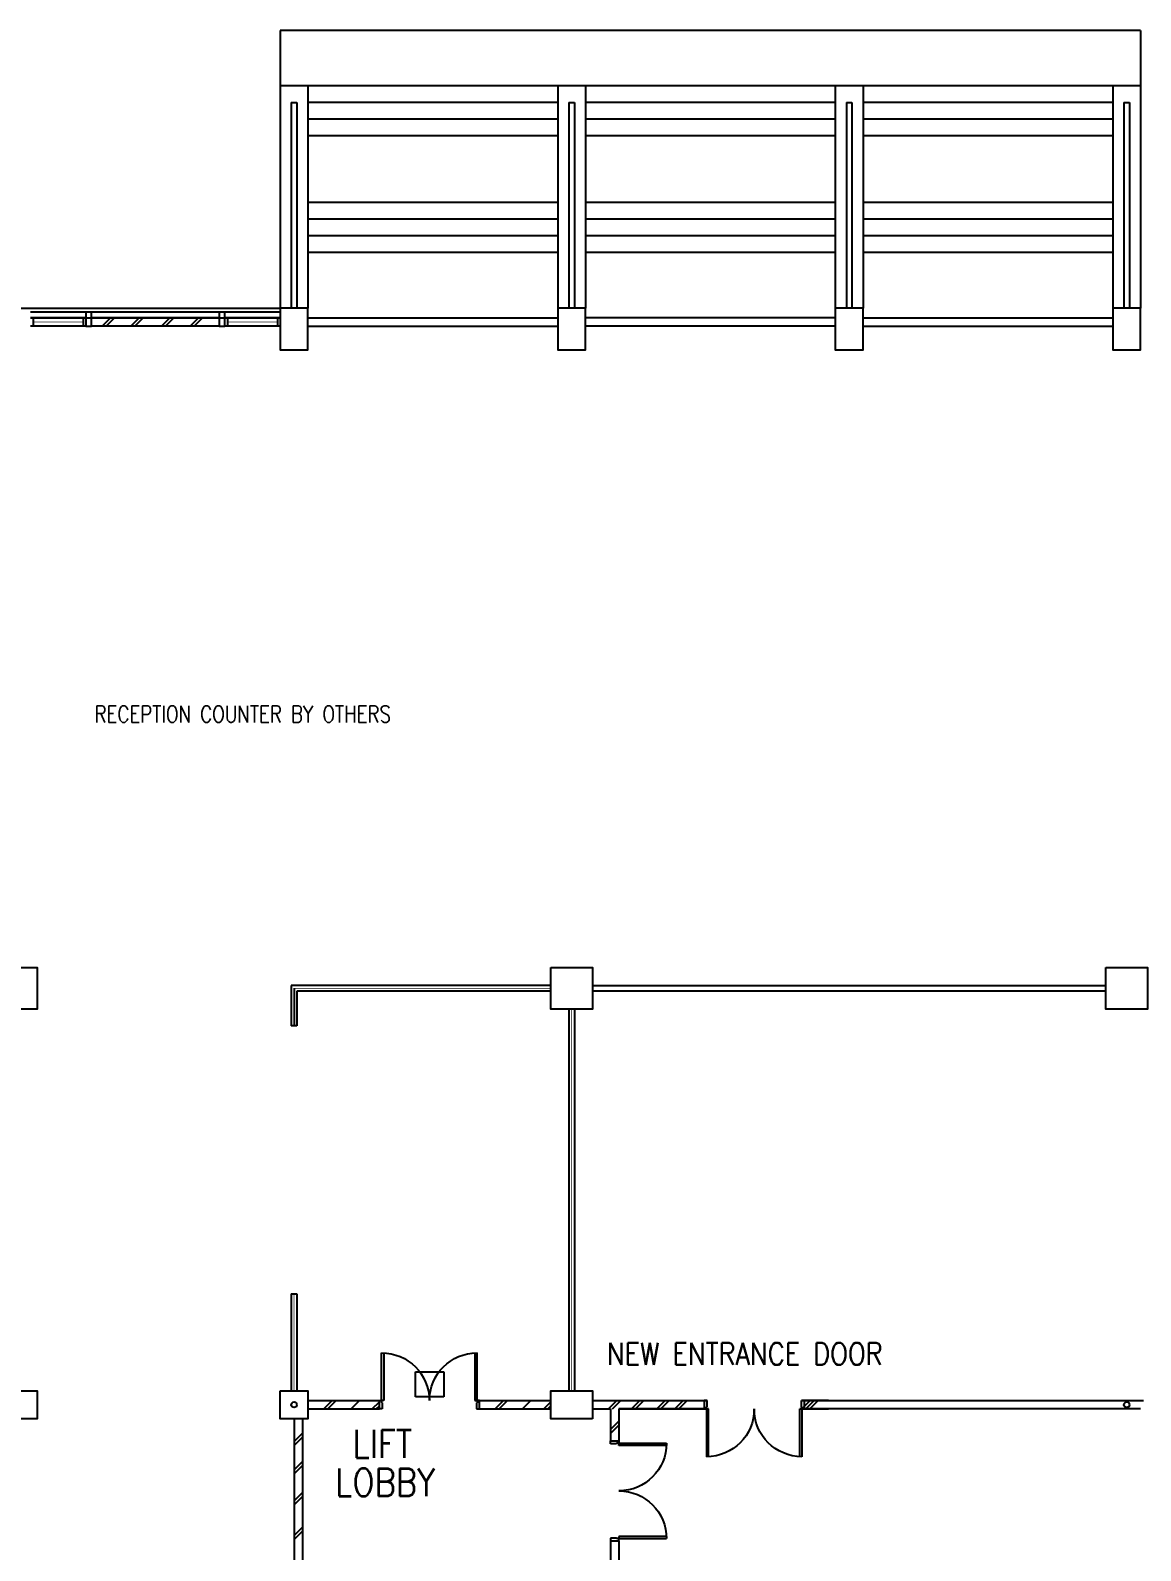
# Model space of a CAD drawing. Header units: feet. Extents: x 1670660 to 1747348, y -842699 to -759674.
# Drawn here: x 1696210 to 1716210, y -787049 to -759674 of the extents above; entities that cross this region are included whole.
import ezdxf
from ezdxf.enums import TextEntityAlignment as Align

# ---------------------------------------------------------------- set-up
doc = ezdxf.new("R2010")
doc.units = ezdxf.units.FT
doc.header["$LTSCALE"] = 13
doc.header["$MEASUREMENT"] = 0
doc.layers.get('0').update_dxf_attribs({"linetype": 'CONTINUOUS'})
for name, color, linetype in [('-EL & K', 10, 'CONTINUOUS'), ('COL', 3, 'CONTINUOUS'), ('DR', 7, 'CONTINUOUS'), ('extension', 1, 'CONTINUOUS'), ('hatch', 7, 'CONTINUOUS'), ('LINE', 7, 'CONTINUOUS'), ('NEW WALL', 7, 'CONTINUOUS'), ('RWDP', 145, 'CONTINUOUS'), ('T50', 4, 'CONTINUOUS'), ('txt', 7, 'CONTINUOUS'), ('WALL', 2, 'CONTINUOUS'), ('WIN', 5, 'CONTINUOUS')]:
    doc.layers.add(name, color=color, linetype=linetype)
doc.styles.add('ROMANS', font='romans')

# ---------------------------------------------------------------- blocks, each defined once
blk = doc.blocks.new('DR-1800-B')
at = {"layer": 'DR'}
for p, q in [((-50, 0), (0, 0)), ((0, 0), (0, -150)), ((-1800, 0), (-1800, -150)), ((-1750, 0), (-1800, 0)), ((-1800, -150), (-1760, -150)), ((-1760, -150), (-1760, -110)), ((-1760, -110), (-1750, -110)), ((-1760, -150), (-1760, -1010)), ((-1720, -150), (-1760, -150)), ((-1750, -110), (-1750, 0)), ((-1720, -1009), (-1720, -150)), ((-80, -1009), (-80, -150)), ((-80, -150), (-40, -150)), ((-50, -110), (-50, 0)), ((-40, -110), (-50, -110)), ((-40, -150), (-40, -110)), ((-40, -150), (-40, -1010)), ((0, -150), (-40, -150))]:
    blk.add_line(p, q, dxfattribs=at)
for centre, start, end in [((-1760, -150), 270, 0), ((-40, -150), 180.0001, 270)]:
    blk.add_arc(centre, 860, start, end, dxfattribs=at)

msp = doc.modelspace()

# ---------------------------------------------------------------- linework, layer by layer
at = {"layer": '-EL & K', "color": 0}
for p, q in [((1703146.4, -784277.4), (1703146.4, -783830.3)), ((1703146.4, -783830.3), (1703660.3, -783830.3)), ((1703660.3, -783830.3), (1703660.3, -784277.4)), ((1703660.3, -784277.4), (1703146.4, -784277.4))]:
    msp.add_line(p, q, dxfattribs=at)
at = {"color": 0}
msp.add_line((1700710.2, -764749.1), (1696210.2, -764749.1), dxfattribs=at)
at = {"layer": 'COL', "color": 0}
for points in [[(1700710.2, -764674.1), (1700710.2, -765424.1), (1701210.2, -765424.1), (1701210.2, -764674.1)], [(1705710.2, -764674.1), (1705710.2, -765424.1), (1706210.2, -765424.1), (1706210.2, -764674.1)], [(1710710.2, -764674.1), (1710710.2, -765424.1), (1711210.2, -765424.1), (1711210.2, -764674.1)], [(1715710.2, -764674.1), (1715710.2, -765424.1), (1716210.2, -765424.1), (1716210.2, -764674.1)], [(1695585.2, -776549.1), (1696335.2, -776549.1), (1696335.2, -777299.1), (1695585.2, -777299.1)], [(1705585.2, -776549.1), (1706335.2, -776549.1), (1706335.2, -777299.1), (1705585.2, -777299.1)], [(1715585.2, -776549.1), (1716335.2, -776549.1), (1716335.2, -777299.1), (1715585.2, -777299.1)], [(1695585.2, -784174.1), (1696335.2, -784174.1), (1696335.2, -784674.1), (1695585.2, -784674.1)], [(1700710.2, -784174.1), (1701210.2, -784174.1), (1701210.2, -784674.1), (1700710.2, -784674.1)], [(1706335.2, -784674.1), (1705585.2, -784674.1), (1705585.2, -784174.1), (1706335.2, -784174.1)]]:
    msp.add_lwpolyline(points, close=True, dxfattribs=at)
at = {"layer": 'COL'}
msp.add_lwpolyline([(1705585.2, -776549.1), (1706335.2, -776549.1), (1706335.2, -777299.1), (1705585.2, -777299.1)], close=True, dxfattribs=at)
at = {"layer": 'extension', "color": 0}
for p, q in [((1700710.2, -759674.1), (1700710.2, -764674.1)), ((1716210.2, -759674.1), (1700710.2, -759674.1)), ((1716210.2, -759674.1), (1716210.2, -764674.1)), ((1716210.2, -760674.1), (1700710.2, -760674.1)), ((1701210.2, -760674.1), (1701210.2, -764674.1)), ((1705710.2, -760674.1), (1705710.2, -764674.1)), ((1706210.2, -760674.1), (1706210.2, -764674.1)), ((1710710.2, -760674.1), (1710710.2, -764674.1)), ((1711210.2, -760674.1), (1711210.2, -764674.1)), ((1715710.2, -760674.1), (1715710.2, -764674.1)), ((1700910.2, -760974.1), (1700910.2, -764674.1)), ((1700910.2, -760974.1), (1700910.2, -764674.1)), ((1700910.2, -760974.1), (1701010.2, -760974.1)), ((1701010.2, -760974.1), (1701010.2, -764674.1)), ((1701010.2, -760974.1), (1701010.2, -764674.1)), ((1705710.2, -760974.1), (1701210.2, -760974.1)), ((1705910.2, -760974.1), (1705910.2, -764674.1)), ((1705910.2, -760974.1), (1706010.2, -760974.1)), ((1706010.2, -760974.1), (1706010.2, -764674.1)), ((1710710.2, -760974.1), (1706210.2, -760974.1)), ((1710910.2, -760974.1), (1711010.2, -760974.1)), ((1710910.2, -760974.1), (1710910.2, -764674.1)), ((1711010.2, -760974.1), (1711010.2, -764674.1)), ((1715710.2, -760974.1), (1711210.2, -760974.1)), ((1715910.2, -760974.1), (1715910.2, -764674.1)), ((1715910.2, -760974.1), (1716010.2, -760974.1)), ((1716010.2, -760974.1), (1716010.2, -764674.1)), ((1705710.2, -761274.1), (1701210.2, -761274.1)), ((1710710.2, -761274.1), (1706210.2, -761274.1)), ((1715710.2, -761274.1), (1711210.2, -761274.1)), ((1705710.2, -761574.1), (1701210.2, -761574.1)), ((1710710.2, -761574.1), (1706210.2, -761574.1)), ((1715710.2, -761574.1), (1711210.2, -761574.1)), ((1705710.2, -762774.1), (1701210.2, -762774.1)), ((1710710.2, -762774.1), (1706210.2, -762774.1)), ((1715710.2, -762774.1), (1711210.2, -762774.1)), ((1705710.2, -763074.1), (1701210.2, -763074.1)), ((1710710.2, -763074.1), (1706210.2, -763074.1)), ((1715710.2, -763074.1), (1711210.2, -763074.1)), ((1705710.2, -763374.1), (1701210.2, -763374.1)), ((1710710.2, -763374.1), (1706210.2, -763374.1)), ((1715710.2, -763374.1), (1711210.2, -763374.1)), ((1705710.2, -763674.1), (1701210.2, -763674.1)), ((1710710.2, -763674.1), (1706210.2, -763674.1)), ((1715710.2, -763674.1), (1711210.2, -763674.1)), ((1696210.2, -764849.1), (1700710.2, -764849.1))]:
    msp.add_line(p, q, dxfattribs=at)
at = {"layer": 'hatch', "color": 0}
for p, q in [((1697504, -764999.1), (1697654, -764849.1)), ((1697575.6, -764999.1), (1697725.6, -764849.1)), ((1698021, -764999.1), (1698171, -764849.1)), ((1698092.6, -764999.1), (1698242.6, -764849.1)), ((1698573.3, -764999.1), (1698723.3, -764849.1)), ((1698644.9, -764999.1), (1698794.9, -764849.1)), ((1699090.3, -764999.1), (1699240.3, -764849.1)), ((1699161.9, -764999.1), (1699311.9, -764849.1)), ((1701497.2, -784499.1), (1701647.2, -784349.1)), ((1701568.9, -784499.1), (1701718.9, -784349.1)), ((1701987.9, -784499.1), (1702137.9, -784349.1)), ((1702369.7, -784499.1), (1702497.7, -784371)), ((1702441.3, -784499.1), (1702497.7, -784442.7)), ((1704584.7, -784499.1), (1704734.7, -784349.1)), ((1704656.4, -784499.1), (1704806.4, -784349.1)), ((1705075.4, -784499.1), (1705225.4, -784349.1)), ((1705457.2, -784499.1), (1705585.2, -784371)), ((1705528.8, -784499.1), (1705585.2, -784442.7)), ((1706622.2, -784499.1), (1706772.2, -784349.1)), ((1706693.9, -784499.1), (1706843.9, -784349.1)), ((1707041.3, -784499.1), (1707191.3, -784349.1)), ((1707112.9, -784499.1), (1707262.9, -784349.1)), ((1707494.7, -784499.1), (1707644.7, -784349.1)), ((1707566.3, -784499.1), (1707716.3, -784349.1)), ((1707819.3, -784499.1), (1707969.3, -784349.1)), ((1707890.9, -784499.1), (1708040.9, -784349.1)), ((1710109.6, -784499.1), (1710259.6, -784349.1)), ((1710180.2, -784499.1), (1710330.2, -784349.1)), ((1710181.2, -784499.1), (1710331.2, -784349.1)), ((1710251.9, -784499.1), (1710401.9, -784349.1)), ((1706660.2, -784871.3), (1706810.2, -784721.3)), ((1706660.2, -784943), (1706810.2, -784793)), ((1700960.2, -785083.3), (1701110.2, -784933.3)), ((1700960.2, -785154.9), (1701110.2, -785004.9)), ((1700960.2, -785594.1), (1701110.2, -785444.1)), ((1700960.2, -785665.7), (1701110.2, -785515.7)), ((1700960.2, -786152.8), (1701110.2, -786002.8)), ((1700960.2, -786224.4), (1701110.2, -786074.4)), ((1700960.2, -786775.3), (1701110.2, -786625.3)), ((1700960.2, -786846.9), (1701110.2, -786696.9))]:
    msp.add_line(p, q, dxfattribs=at)
at = {"layer": 'LINE', "color": 0}
msp.add_line((1675210.2, -764674.1), (1700710.2, -764674.1), dxfattribs=at)
at = {"layer": 'NEW WALL', "color": 0}
for p, q in [((1705585.2, -776873.9), (1700910.2, -776873.9)), ((1700910.2, -776873.9), (1700910.2, -777601.2)), ((1700960.2, -776924.1), (1700960.2, -777601.2)), ((1705585.2, -776975.8), (1701010.2, -776975.8)), ((1701010.2, -776975.8), (1701010.2, -777601.2)), ((1705910.2, -777299.1), (1705910.2, -780349.1)), ((1706010.2, -777299.1), (1706010.2, -780349.1)), ((1701010.2, -777601.2), (1700910.2, -777601.2))]:
    msp.add_line(p, q, dxfattribs=at)
at = {"layer": 'NEW WALL'}
for p, q in [((1705585.2, -776873.9), (1700910.2, -776873.9)), ((1700910.2, -776873.9), (1700910.2, -777601.2)), ((1700960.2, -776924.1), (1700960.2, -777601.2)), ((1705585.2, -776975.8), (1701010.2, -776975.8)), ((1701010.2, -776975.8), (1701010.2, -777601.2)), ((1705910.2, -777299.1), (1705910.2, -784174.1)), ((1706010.2, -777299.1), (1706010.2, -784174.1)), ((1701010.2, -777601.2), (1700910.2, -777601.2))]:
    msp.add_line(p, q, dxfattribs=at)
at = {"layer": 'NEW WALL', "color": 0, "const_width": 10, "flags": 128}
for points in [[(1705585.2, -776924.1), (1700955.4, -776924.1)], [(1700960.2, -777601.2), (1700960.2, -776924.1)], [(1705960.2, -780349.1), (1705960.2, -777299.1)]]:
    msp.add_lwpolyline(points, dxfattribs=at)
at = {"layer": 'NEW WALL', "const_width": 10, "flags": 128}
for points in [[(1705585.2, -776924.1), (1700955.4, -776924.1)], [(1700960.2, -777601.2), (1700960.2, -776924.1)], [(1705960.2, -784174.1), (1705960.2, -777299.1)]]:
    msp.add_lwpolyline(points, dxfattribs=at)
at = {"layer": 'RWDP', "color": 0}
for centre in [(1700960.2, -784423.2), (1715960.2, -784423.2)]:
    msp.add_circle(centre, 50, dxfattribs=at)
at = {"layer": 'WALL', "color": 0}
for p, q in [((1701210.2, -764849.1), (1705710.2, -764849.1)), ((1710710.2, -764849.1), (1706210.2, -764849.1)), ((1711210.2, -764849.1), (1715710.2, -764849.1)), ((1701210.2, -764999.1), (1705710.2, -764999.1)), ((1710710.2, -764999.1), (1706210.2, -764999.1)), ((1711210.2, -764999.1), (1715710.2, -764999.1)), ((1705910.2, -780349.1), (1705910.2, -780499.1)), ((1701210.2, -784349.1), (1702497.7, -784349.1)), ((1701210.2, -784499.1), (1702497.7, -784499.1)), ((1704297.7, -784349.1), (1705585.2, -784349.1)), ((1704297.7, -784499.1), (1705585.2, -784499.1)), ((1706335.2, -784349.1), (1708399, -784349.1)), ((1706335.2, -784499.1), (1706660.2, -784499.1)), ((1706660.2, -784499.1), (1706660.2, -785074.1)), ((1706810.2, -784499.1), (1706810.2, -785154.1)), ((1706810.2, -784499.1), (1708429, -784499.1)), ((1710069, -784499.1), (1710585.2, -784499.1)), ((1716210.2, -784499.1), (1710069, -784499.1)), ((1710585.2, -784349.1), (1710099, -784349.1)), ((1710099, -784349.1), (1716260.2, -784349.1)), ((1700960.2, -784674.1), (1700960.2, -787449.1)), ((1701110.2, -784674.1), (1701110.2, -787449.1)), ((1706660.2, -786874.1), (1706660.2, -787449.1)), ((1706810.2, -786874.1), (1706810.2, -787449.1))]:
    msp.add_line(p, q, dxfattribs=at)
at = {"layer": 'WALL', "color": 7, "linetype": 'Continuous'}
for p, q in [((1706335.2, -776874.1), (1715585.2, -776874.1)), ((1715585.2, -776974.1), (1706335.2, -776974.1)), ((1706335.2, -784349.1), (1708349, -784349.1)), ((1708389, -784499.1), (1706810.2, -784499.1)), ((1708349, -784349.1), (1708399, -784349.1)), ((1710585.2, -784349.1), (1710099, -784349.1)), ((1710585.2, -784499.1), (1710149, -784499.1))]:
    msp.add_line(p, q, dxfattribs=at)
at = {"layer": 'WALL', "color": 0}
for points in [[(1697210.2, -764749.1), (1697210.2, -764999.1), (1697310.2, -764999.1), (1697310.2, -764749.1)], [(1699610.2, -764749.1), (1699610.2, -764999.1), (1699710.2, -764999.1), (1699710.2, -764749.1)]]:
    msp.add_lwpolyline(points, close=True, dxfattribs=at)
at = {"layer": 'WIN', "color": 0}
for p, q in [((1697210.2, -764849.1), (1696210.2, -764849.1)), ((1696260.2, -764849.1), (1696260.2, -764999.1)), ((1697160.2, -764849.1), (1697160.2, -764999.1)), ((1699610.2, -764849.1), (1697310.2, -764849.1)), ((1700710.2, -764849.1), (1699710.2, -764849.1)), ((1699760.2, -764849.1), (1699760.2, -764999.1)), ((1700660.2, -764849.1), (1700660.2, -764999.1)), ((1697210.2, -764999.1), (1696210.2, -764999.1)), ((1699610.2, -764999.1), (1697310.2, -764999.1)), ((1700710.2, -764999.1), (1699710.2, -764999.1)), ((1700910.2, -782424.1), (1700910.2, -784174.1)), ((1700910.2, -782424.1), (1701010.2, -782424.1)), ((1701010.2, -782424.1), (1701010.2, -784174.1))]:
    msp.add_line(p, q, dxfattribs=at)
at = {"layer": 'WIN', "color": 0, "const_width": 10, "flags": 128}
for points in [[(1697160.2, -764924.1), (1696260.2, -764924.1)], [(1699760.2, -764924.1), (1700660.2, -764924.1)], [(1700960.2, -784174.1), (1700960.2, -782424.1)]]:
    msp.add_lwpolyline(points, dxfattribs=at)

# ---------------------------------------------------------------- block references
at = {"layer": 'WALL', "color": 0, "xscale": -1}
for p, rotation in [((1704297.7, -784499.1), 180), ((1706660.2, -786874.1), 90)]:
    msp.add_blockref('DR-1800-B', p, dxfattribs=dict(at, rotation=rotation))
at = {"layer": 'WALL', "xscale": -1}
msp.add_blockref('DR-1800-B', (1708349, -784349.1), dxfattribs=at)

# ---------------------------------------------------------------- texts
at = {"layer": 'T50', "color": 0, "style": 'ROMANS', "width": 0.85}
for s, height, p in [('NEW ENTRANCE DOOR', 400, (1706596.1, -783705.3)), ('LIFT', 500, (1702012.9, -785376)), ('LOBBY', 500, (1701699.9, -786068.4))]:
    msp.add_text(s, height=height, dxfattribs=at).set_placement(p)
at = {"layer": 'txt', "color": 0, "ltscale": 10, "style": 'ROMANS', "width": 0.8}
msp.add_text('RECEPTION COUNTER BY OTHERS', height=300, dxfattribs=at).set_placement((1700035.9, -771985.1, 3887.4), align=Align.MIDDLE)

doc.saveas('drawing.dxf')
